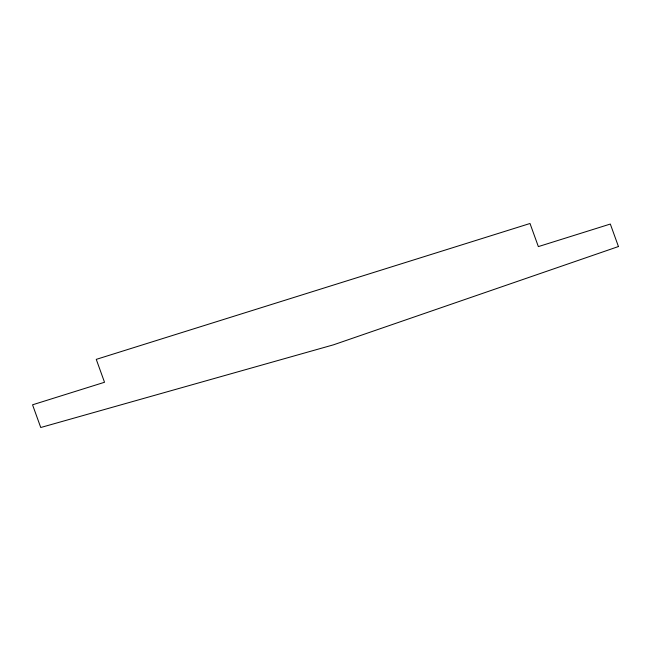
<?xml version="1.0" encoding="UTF-8"?>
<svg xmlns="http://www.w3.org/2000/svg" width="651" height="651" viewBox="0 0 651 651"><rect width="100%" height="100%" fill="white"/><g stroke="black" fill="none" stroke-linecap="round" stroke-linejoin="round"><path stroke-width="0.98" d="M618.45 246.542L333.475 344.827L40.744 427.504L32.55 404.808L104.526 382.267L96.258 359.368L530.004 223.496L538.353 246.599L610.329 224.05L618.45 246.542"/></g></svg>
